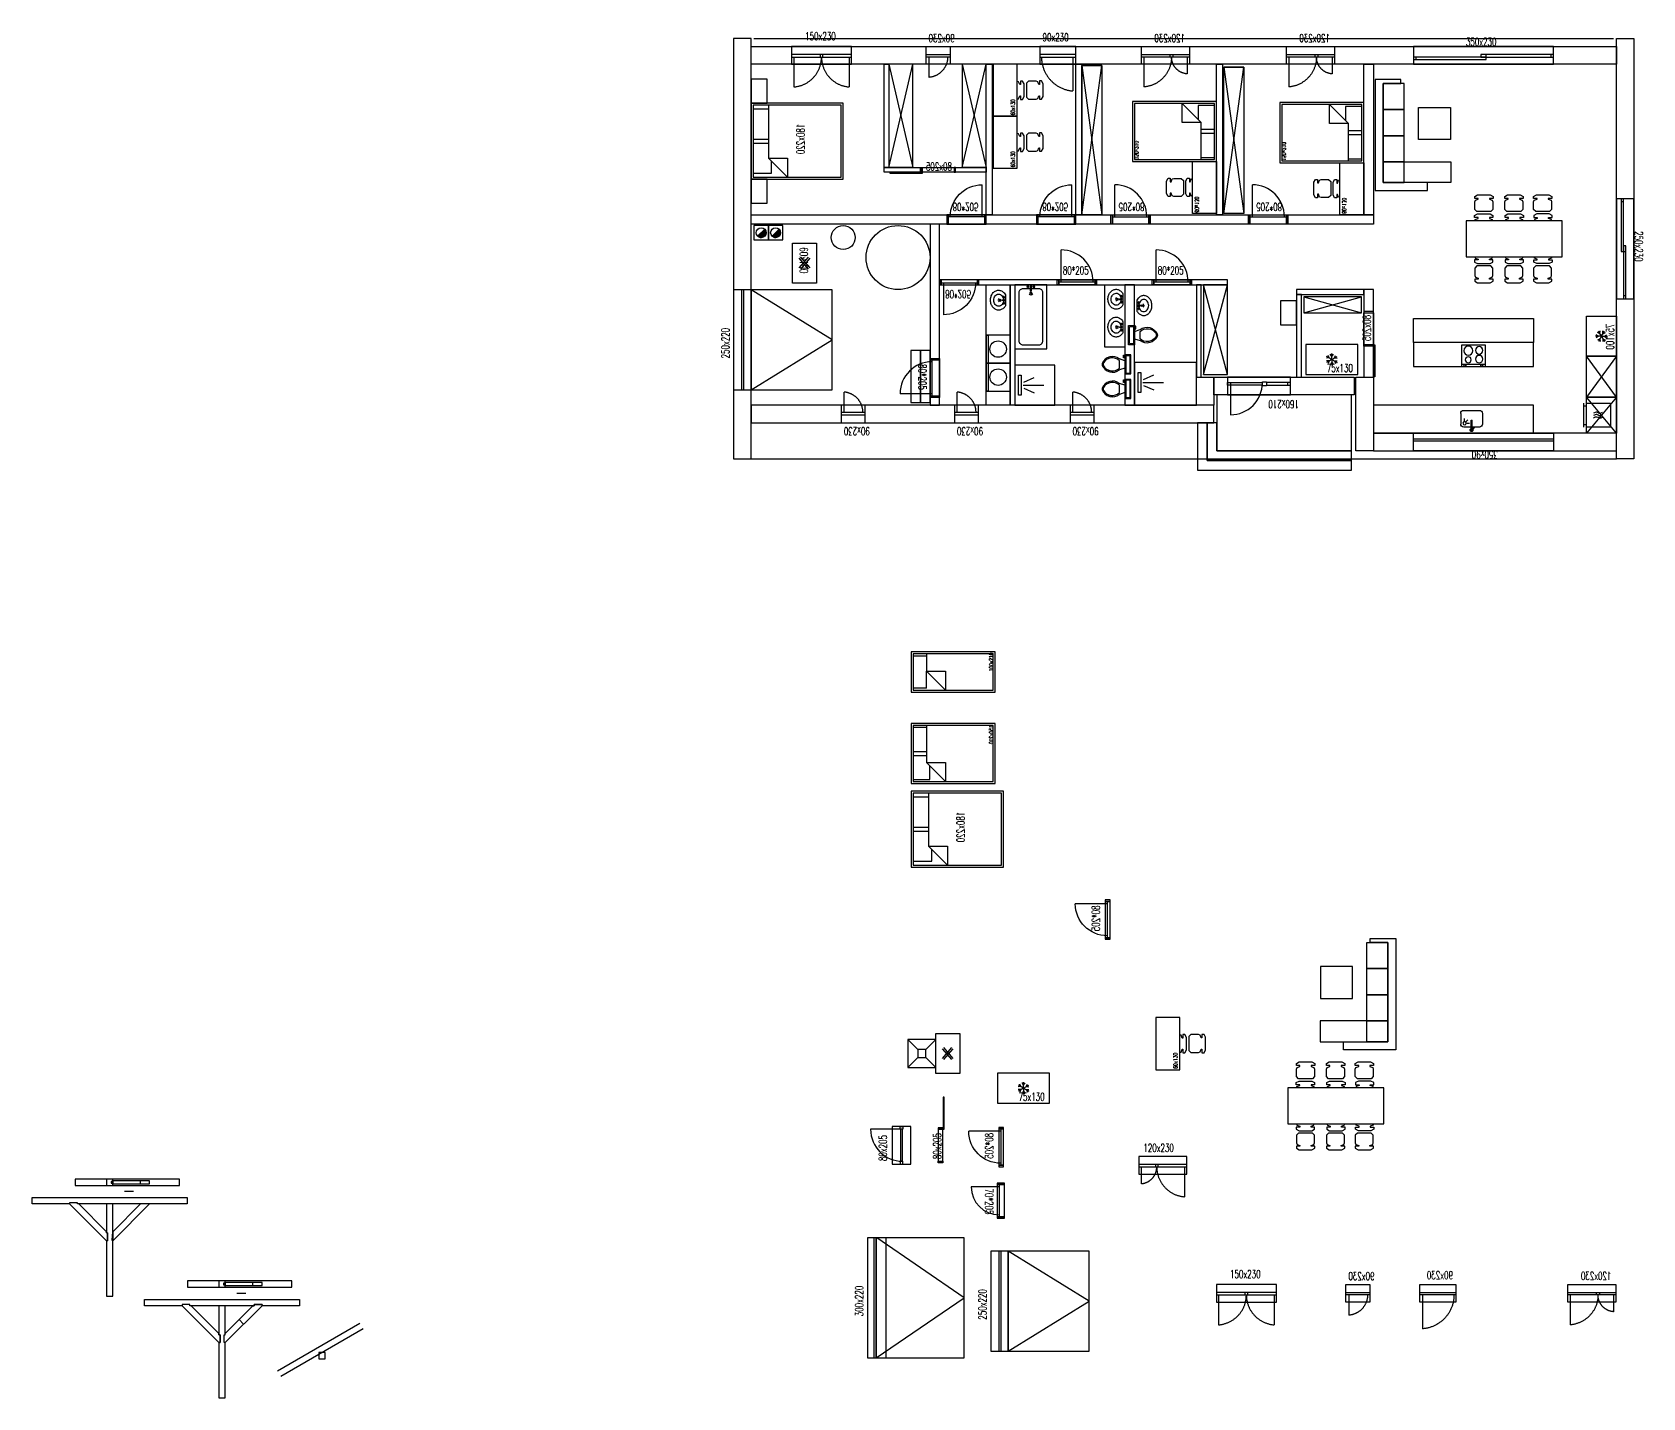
# Model space of a CAD drawing. Header units: millimetres. Extents: x -24587 to 37983, y -70862 to 338.
# Drawn here: x 7664 to 11689, y -53264 to -49851 of the extents above; entities that cross this region are included whole.
import ezdxf
from ezdxf.enums import TextEntityAlignment as Align

# ---------------------------------------------------------------- set-up
doc = ezdxf.new("R2010")
doc.units = ezdxf.units.MM
doc.header["$LTSCALE"] = 50
doc.linetypes.add('DASHED2', pattern=[9.525, 6.35, -3.175])
doc.layers.add('__NIEDRUK__', color=54, linetype='Continuous', plot=False)
for name, color, linetype in [('A-DRZWI_OKNA', 13, 'Continuous'), ('A-DZIALOWE', 111, 'Continuous'), ('A-SCHODY', 140, 'Continuous'), ('A-URZADZENIA', 93, 'Continuous'), ('K-LINIA', 254, 'Continuous'), ('K-POMOCNICZE', 9, 'DASHED2'), ('K-SCIANY', 2, 'Continuous'), ('K-UWAGI', 1, 'Continuous')]:
    doc.layers.add(name, color=color, linetype=linetype)
doc.styles.add('WYM1', font='romanszb.shx', dxfattribs={"width": 0.6})

# ---------------------------------------------------------------- blocks, each defined once
blk = doc.blocks.new('A$C1d14eeb8')
for points in [[(150, -47), (150, 0), (-150, 0), (-150, -47)], [(150, -22), (150, -16), (-150, -16), (-150, -22)]]:
    blk.add_lwpolyline(points, close=True)
at = {"layer": 'K-POMOCNICZE', "color": 0}
blk.add_lwpolyline([(150, -242), (150, -22), (-150, -22), (-150, -242)], close=True, dxfattribs=at)
blk.add_lwpolyline([(-150, -22), (0, -242), (150, -23.5)], dxfattribs=at)
at = {"layer": '__NIEDRUK__', "style": 'WYM1', "width": 0.65}
blk.add_text('300x220', height=20, dxfattribs=at).set_placement((-46.3, 10.5))
blk = doc.blocks.new('A$Ce56ac208')
for points in [[(-7, 125), (-51, 125), (-51, -125), (-7, -125)], [(-25, 125), (-31, 125), (-31, -125), (-25, -125)]]:
    blk.add_lwpolyline(points, close=True)
at = {"layer": 'K-POMOCNICZE'}
blk.add_lwpolyline([(195, 125), (-7, 125), (-7, -125), (195, -125)], close=True, dxfattribs=at)
blk.add_lwpolyline([(-7, -125), (195, 0), (-7, 125)], dxfattribs=at)
at = {"layer": '__NIEDRUK__', "style": 'WYM1', "width": 0.65}
blk.add_text('250x220', height=20, rotation=90, dxfattribs=at).set_placement((-61.5, -46.3))
blk = doc.blocks.new('A$C0643d9d9')
for points in [[(0, -47), (0, 47), (-47, 47), (-47, -47)], [(-27, 40), (-27, 47), (-20, 47), (-20, 40)], [(-21, -40), (-21, 40), (-26, 40), (-26, -40)], [(-27, -40), (-27, -47), (-20, -47), (-20, -40)]]:
    blk.add_lwpolyline(points, close=True)
blk.add_lwpolyline([(-21, 40), (-101, 40)])
blk.add_arc((-21, 40), 80, 180, 270)
at = {"layer": '__NIEDRUK__', "style": 'WYM1', "width": 0.65}
blk.add_text('80x205', height=20, rotation=90, dxfattribs=at).set_placement((-60.1, -39.5))
blk = doc.blocks.new('A$C49607DB3')
for points in [[(0, 50), (0, -50), (-60, -50), (-60, 50)], [(0, -35), (70, -35), (70, 35), (0, 35)], [(25, -10), (45, -10), (45, 10), (25, 10)]]:
    blk.add_lwpolyline(points, close=True)
for points in [[(-20.1, 15), (-43.4, -11.9)], [(-43.4, 11.9), (-20.1, -15)], [(-39.9, 15), (-16.6, -11.9)], [(-16.6, 11.9), (-39.9, -15)], [(0, 35), (25, 10)], [(70, 35), (45, 10)], [(25, -10), (0, -35)], [(45, -10), (70, -35)]]:
    blk.add_lwpolyline(points)
blk = doc.blocks.new('A$C745F1547')
for points in [[(-83.5, 3), (-87, 3), (-87, 15), (-83.5, 15)], [(-83.5, 3), (-3.5, 3), (-3.5, 15), (-83.5, 15)], [(-3.5, 3), (0, 3), (0, 15), (-3.5, 15)], [(-3.5, 0), (76.5, 0), (76.5, 2), (-3.5, 2)]]:
    blk.add_lwpolyline(points, close=True)
blk.add_lwpolyline([(-3.5, 2), (-3.5, 3)])
at = {"layer": '__NIEDRUK__', "style": 'WYM1', "width": 0.65}
blk.add_text('80x205', height=20, dxfattribs=at).set_placement((-78.2, 7.2))
blk = doc.blocks.new('A$C4638c8a3')
blk.add_lwpolyline([(-65, -37.5), (65, -37.5), (65, 37.5), (-65, 37.5)], close=True)
for points in [[(-6.5, 3.8), (-13.3, 3.3)], [(0, 0), (-13, 7.5)], [(0, 0), (-13, -7.5)], [(-6.5, 3.8), (-9.5, 9.9)], [(0, 7.5), (-3.8, 13.2)], [(0, 0), (0, 15)], [(0, 7.5), (3.8, 13.2)], [(0, 0), (13, 7.5)], [(0, 0), (0, -15)], [(0, 0), (13, -7.5)], [(6.5, 3.8), (9.5, 9.9)], [(6.5, 3.8), (13.3, 3.3)], [(-6.5, -3.8), (-13.3, -3.3)], [(-6.5, -3.8), (-9.5, -9.9)], [(0, -7.5), (-3.8, -13.2)], [(0, -7.5), (3.8, -13.2)], [(6.5, -3.8), (13.3, -3.3)], [(6.5, -3.8), (9.5, -9.9)]]:
    blk.add_lwpolyline(points)
at = {"layer": '__NIEDRUK__', "style": 'WYM1', "width": 0.65}
blk.add_text('75x130', height=20, dxfattribs=at).set_placement((-12.6, -31.6))
blk = doc.blocks.new('A$C5F21378C')
for points in [[(-12, 49), (0, 49), (0, 45.5), (-12, 45.5), (-12, 49)], [(-5, 45.5), (-5, 39.5)], [(-5, 39.5), (75, 39.5)], [(-5, 39.5), (-5, -40.5)], [(-12, -45.5), (0, -45.5), (0, -49), (-12, -49), (-12, -45.5)], [(-5, -40.5), (-5, -45.5)]]:
    blk.add_lwpolyline(points)
blk.add_lwpolyline([(-12, 45.5), (0, 45.5), (0, -45.5), (-12, -45.5)], close=True)
blk.add_arc((-5, 39.5), 80, 270, 0)
at = {"layer": '__NIEDRUK__', "style": 'WYM1', "width": 0.65}
blk.add_text('80*205', height=20, rotation=270, dxfattribs=at).set_placement((23.8, 3), align=Align.MIDDLE_CENTER)
blk = doc.blocks.new('A$Ce69b6698')
for points in [[(0, 44), (-18, 44), (-18, 40.5), (0, 40.5), (0, 44)], [(-13, 40.5), (-13, 34.5)], [(-13, 34.5), (-83, 34.5)], [(-13, 34.5), (-13, -35.5)], [(-13, -35.5), (-13, -40.5)], [(0, -40.5), (-18, -40.5), (-18, -44), (0, -44), (0, -40.5)]]:
    blk.add_lwpolyline(points)
blk.add_lwpolyline([(0, 40.5), (-18, 40.5), (-18, -40.5), (0, -40.5)], close=True)
blk.add_arc((-13, 34.5), 70, 180, 270)
at = {"layer": '__NIEDRUK__', "style": 'WYM1', "width": 0.65}
blk.add_text('70*205', height=20, rotation=270, dxfattribs=at).set_placement((-37.8, -2), align=Align.MIDDLE_CENTER)
blk = doc.blocks.new('A$Cd44fd2cc')
for points in [[(60, -44), (60, 0), (-60, 0), (-60, -44)], [(60, -26), (60, -20), (-60, -20), (-60, -26)], [(-18.5, -26), (-11.5, -26), (-11.5, -20), (-18.5, -20)]]:
    blk.add_lwpolyline(points, close=True)
for points in [[(-54, -26), (-54, -68.1)], [(54.4, -26), (54.4, -100.8)]]:
    blk.add_lwpolyline(points)
at = {"layer": 'K-POMOCNICZE', "color": 0}
for centre, radius, start, end in [((-57.2, -26), 42.2, 274.2712, 0), ((60, -26), 75, 180, 265.7288)]:
    blk.add_arc(centre, radius, start, end, dxfattribs=at)
at = {"layer": '__NIEDRUK__', "style": 'WYM1', "width": 0.65}
blk.add_text('120x230', height=20, dxfattribs=at).set_placement((-48.6, 11.5))
blk = doc.blocks.new('A$C5dd60a33')
for points in [[(123.8, 99.6), (123.8, 109.6), (188, 109.6), (188, -168.1), (57.4, -168.1), (57.4, -148.1), (168, -148.1), (168, 99.6)], [(115.9, 99.6), (168, 99.6), (168, 34.4), (115.9, 34.4)], [(0, -40), (80, -40), (80, 40), (0, 40)], [(115.9, 34.4), (168, 34.4), (168, -30.8), (115.9, -30.8)], [(115.9, -30.8), (168, -30.8), (168, -96), (115.9, -96)], [(115.9, -96), (-1.1, -96), (-1.1, -148.1), (115.9, -148.1)], [(115.9, -96), (168, -96), (168, -148.1), (115.9, -148.1)]]:
    blk.add_lwpolyline(points, close=True)
blk = doc.blocks.new('A$C74652386')
blk.add_lwpolyline([(120, 45), (-120, 45), (-120, -45), (120, -45)], close=True)
for points in [[(-98.4, 45), (-97.2, 48.4), (-90.2, 51), (-90.2, 52.9), (-99, 52.9), (-99, 58.1), (-91.8, 62.1), (-60.4, 62.1), (-53.2, 58.1), (-53.2, 52.9), (-62, 52.9), (-62, 51), (-55, 48.4), (-53.9, 45)], [(-22.2, 45), (-21.1, 48.4), (-14.1, 51), (-14.1, 52.9), (-22.9, 52.9), (-22.9, 58.1), (-15.7, 62.1), (15.7, 62.1), (22.9, 58.1), (22.9, 52.9), (14.1, 52.9), (14.1, 51), (21.1, 48.4), (22.2, 45)], [(94.1, 45), (93, 48.4), (86, 51), (86, 52.9), (94.8, 52.9), (94.8, 58.1), (87.6, 62.1), (56.2, 62.1), (49, 58.1), (49, 52.9), (57.8, 52.9), (57.8, 51), (50.8, 48.4), (49.7, 45)], [(-98.4, -45), (-97.2, -48.4), (-90.2, -51), (-90.2, -52.9), (-99, -52.9), (-99, -58.1), (-91.8, -62.1), (-60.4, -62.1), (-53.2, -58.1), (-53.2, -52.9), (-62, -52.9), (-62, -51), (-55, -48.4), (-53.9, -45)], [(-22.2, -45), (-21.1, -48.4), (-14.1, -51), (-14.1, -52.9), (-22.9, -52.9), (-22.9, -58.1), (-15.7, -62.1), (15.7, -62.1), (22.9, -58.1), (22.9, -52.9), (14.1, -52.9), (14.1, -51), (21.1, -48.4), (22.2, -45)], [(94.1, -45), (93, -48.4), (86, -51), (86, -52.9), (94.8, -52.9), (94.8, -58.1), (87.6, -62.1), (56.2, -62.1), (49, -58.1), (49, -52.9), (57.8, -52.9), (57.8, -51), (50.8, -48.4), (49.7, -45)]]:
    blk.add_lwpolyline(points)
at = {"layer": '__NIEDRUK__'}
for points in [[(-93.1, 67.9), (-98.3, 73.1), (-98.3, 92), (-96.9, 96.1), (-89.9, 98.7), (-89.9, 100.6), (-98.7, 100.6), (-98.7, 105.8), (-91.5, 109.8), (-60.1, 109.8), (-52.9, 105.8), (-52.9, 100.6), (-61.7, 100.6), (-61.7, 98.7), (-54.7, 96.1), (-53.3, 92), (-53.3, 73.1), (-58.5, 67.9)], [(-18.1, 67.9), (-23.3, 73.1), (-23.3, 92), (-21.9, 96.1), (-14.9, 98.7), (-14.9, 100.6), (-23.7, 100.6), (-23.7, 105.8), (-16.5, 109.8), (14.9, 109.8), (22.1, 105.8), (22.1, 100.6), (13.3, 100.6), (13.3, 98.7), (20.3, 96.1), (21.7, 92), (21.7, 73.1), (16.5, 67.9)], [(53.8, 67.9), (48.6, 73.1), (48.6, 92), (50, 96.1), (57, 98.7), (57, 100.6), (48.2, 100.6), (48.2, 105.8), (55.4, 109.8), (86.8, 109.8), (94, 105.8), (94, 100.6), (85.2, 100.6), (85.2, 98.7), (92.2, 96.1), (93.6, 92), (93.6, 73.1), (88.4, 67.9)], [(-93.1, -67.9), (-98.3, -73.1), (-98.3, -92), (-96.9, -96.1), (-89.9, -98.7), (-89.9, -100.6), (-98.7, -100.6), (-98.7, -105.8), (-91.5, -109.8), (-60.1, -109.8), (-52.9, -105.8), (-52.9, -100.6), (-61.7, -100.6), (-61.7, -98.7), (-54.7, -96.1), (-53.3, -92), (-53.3, -73.1), (-58.5, -67.9)], [(-18.1, -67.9), (-23.3, -73.1), (-23.3, -92), (-21.9, -96.1), (-14.9, -98.7), (-14.9, -100.6), (-23.7, -100.6), (-23.7, -105.8), (-16.5, -109.8), (14.9, -109.8), (22.1, -105.8), (22.1, -100.6), (13.3, -100.6), (13.3, -98.7), (20.3, -96.1), (21.7, -92), (21.7, -73.1), (16.5, -67.9)], [(53.8, -67.9), (48.6, -73.1), (48.6, -92), (50, -96.1), (57, -98.7), (57, -100.6), (48.2, -100.6), (48.2, -105.8), (55.4, -109.8), (86.8, -109.8), (94, -105.8), (94, -100.6), (85.2, -100.6), (85.2, -98.7), (92.2, -96.1), (93.6, -92), (93.6, -73.1), (88.4, -67.9)]]:
    blk.add_lwpolyline(points, close=True, dxfattribs=at)
blk = doc.blocks.new('A$C1a1736f1')
blk.add_lwpolyline([(-65, 60), (-65, 0), (65, 0), (65, 60)], close=True)
blk.add_lwpolyline([(-22.2, 0), (-21.1, -3.4), (-14.1, -6), (-14.1, -7.9), (-22.9, -7.9), (-22.9, -13.1), (-15.7, -17.1), (15.7, -17.1), (22.9, -13.1), (22.9, -7.9), (14.1, -7.9), (14.1, -6), (21.1, -3.4), (22.2, 0)])
at = {"layer": '__NIEDRUK__'}
blk.add_lwpolyline([(-17, -22.9), (-22.2, -28.1), (-22.2, -47), (-20.8, -51.1), (-13.8, -53.7), (-13.8, -55.6), (-22.6, -55.6), (-22.6, -60.8), (-15.4, -64.8), (16, -64.8), (23.2, -60.8), (23.2, -55.6), (14.4, -55.6), (14.4, -53.7), (21.4, -51.1), (22.8, -47), (22.8, -28.1), (17.6, -22.9)], close=True, dxfattribs=at)
at = {"layer": '__NIEDRUK__', "style": 'WYM1', "width": 0.65}
blk.add_text('60x130', height=10, dxfattribs=at).set_placement((-62.6, 5.9))
blk = doc.blocks.new('A$C7abae351')
for points in [[(45, -44), (45, 0), (-45, 0), (-45, -44)], [(45, -26), (45, -20), (-45, -20), (-45, -26)]]:
    blk.add_lwpolyline(points, close=True)
blk.add_lwpolyline([(38.1, -26), (38.1, -110.8)])
at = {"layer": 'K-POMOCNICZE', "color": 0}
blk.add_arc((44.4, -26), 85, 180, 265.7288, dxfattribs=at)
at = {"layer": '__NIEDRUK__', "style": 'WYM1', "width": 0.65}
blk.add_text('90x230', height=20, dxfattribs=at).set_placement((-38, 13.3))
blk = doc.blocks.new('A$Cb58954d6')
for points in [[(75, -44), (75, 0), (-75, 0), (-75, -44)], [(75, -26), (75, -20), (-75, -20), (-75, -26)], [(-3.5, -26), (3.5, -26), (3.5, -20), (-3.5, -20)]]:
    blk.add_lwpolyline(points, close=True)
for points in [[(-69.4, -26), (-69.4, -100.8)], [(69.4, -26), (69.4, -100.8)]]:
    blk.add_lwpolyline(points)
at = {"layer": 'K-POMOCNICZE', "color": 0}
for centre, start, end in [((-75, -26), 274.2712, 0), ((75, -26), 180, 265.7288)]:
    blk.add_arc(centre, 75, start, end, dxfattribs=at)
at = {"layer": '__NIEDRUK__', "style": 'WYM1', "width": 0.65}
blk.add_text('150x230', height=20, dxfattribs=at).set_placement((-40.8, 16))
blk = doc.blocks.new('A$C1940da60')
for points in [[(-30, 44), (-30, 0), (30, 0), (30, 44)], [(-30, 26), (-30, 20), (30, 20), (30, 26)]]:
    blk.add_lwpolyline(points, close=True)
blk.add_lwpolyline([(-23.1, 26), (-23.1, 76.8)])
at = {"layer": 'K-POMOCNICZE', "color": 0}
blk.add_arc((-26.9, 26), 50.9, 0, 85.7288, dxfattribs=at)
at = {"layer": '__NIEDRUK__', "style": 'WYM1', "width": 0.65}
blk.add_text('90x230', height=20, rotation=180, dxfattribs=at).set_placement((41.4, -11.2))
blk = doc.blocks.new('A$C52a0309c')
for points in [[(-51.5, 133.3), (138.5, 133.3), (138.5, -96.7), (-51.5, -96.7)], [(-46.5, 128.3), (133.5, 128.3), (133.5, -91.7), (-46.5, -91.7)]]:
    blk.add_lwpolyline(points, close=True)
for points in [[(-36.5, 90), (-36.5, 128.3), (123.5, 128.3), (123.5, 82.4), (93.6, 82.4)], [(38.5, 128.3), (38.5, 90)], [(48.5, 128.3), (48.5, 90)], [(-46.5, 90), (86, 90)], [(86, 90), (133.5, 42.5)], [(86, 90), (86, 42.5), (133.5, 42.5)]]:
    blk.add_lwpolyline(points)
at = {"layer": '__NIEDRUK__', "style": 'WYM1', "width": 0.65}
blk.add_text('180x220', height=20, dxfattribs=at).set_placement((0, 0))
blk = doc.blocks.new('A$C6fdcd3d1')
for points in [[(-5, 205), (145, 205), (145, -5), (-5, -5)], [(0, 200), (140, 200), (140, 0), (0, 0)]]:
    blk.add_lwpolyline(points, close=True)
for points in [[(0, 166.6), (92.5, 166.6)], [(5, 166.6), (5, 200)], [(65, 200), (65, 166.6)], [(75, 200), (75, 166.6)], [(92.5, 166.6), (140, 119.1)], [(92.5, 166.6), (92.5, 119.1), (140, 119.1)], [(135, 200), (135, 159), (100.1, 159)]]:
    blk.add_lwpolyline(points)
at = {"layer": '__NIEDRUK__', "style": 'WYM1', "width": 0.65}
blk.add_text('150x210', height=10, dxfattribs=at).set_placement((0, 0))
blk = doc.blocks.new('A$Cab3195fa')
for points in [[(-105, 50), (-105, -50), (105, -50), (105, 50)], [(-100, 45), (-100, -45), (100, -45), (100, 45)]]:
    blk.add_lwpolyline(points, close=True)
for points in [[(-66.6, 45), (-66.6, 2.5)], [(-66.6, 40), (-100, 40)], [(-66.6, 2.5), (-19.1, -45)], [(-66.6, 2.5), (-19.1, 2.5), (-19.1, -45)], [(-66.6, -40), (-66.6, 2.5)], [(-66.6, -40), (-100, -40)]]:
    blk.add_lwpolyline(points)
at = {"layer": '__NIEDRUK__', "style": 'WYM1', "width": 0.65}
blk.add_text('100x210', height=10, rotation=90, dxfattribs=at).set_placement((100, 1.7))
blk = doc.blocks.new('A$C0BFB608B')
h = blk.add_hatch()
h.set_pattern_fill('ANSI31', color=256, scale=8)
h.set_pattern_definition([(315, (77083.3279, 191572.2395), (0.707106781, 0.707106781), [])])
h.paths.add_polyline_path([(8.8, 8.8, 0.198912), (0, 12.4, 0.668179), (-8.8, -8.8)])
blk.add_lwpolyline([(18, 18), (-18, 18), (-18, -18), (18, -18)], close=True)
blk.add_lwpolyline([(8.8, 8.8), (-8.8, -8.8)])
blk.add_circle((0, 0), 12.4)
blk = doc.blocks.new('A$C89cbe237')
blk.add_lwpolyline([(-30, 0), (-30, 100), (30, 100), (30, 0)], close=True)
for points in [[(-13.4, 38.1), (9.9, 65)], [(9.9, 35), (-13.4, 61.9)], [(13.4, 38.1), (-9.9, 65)], [(-9.9, 35), (13.4, 61.9)]]:
    blk.add_lwpolyline(points)
at = {"layer": '__NIEDRUK__', "style": 'WYM1', "width": 0.65}
blk.add_text('60x100', height=20, rotation=90, dxfattribs=at).set_placement((11.1, 10.7))
blk = doc.blocks.new('A$C2EB34582')
for p, q in [((-5.9, 0.9), (-7.5, 0.9)), ((0, -13.7), (0, 13.7)), ((-7.5, -1.1), (-5.9, -1.1))]:
    blk.add_line(p, q)
at = {"linetype": 'Continuous'}
blk.add_lwpolyline([(0, 13.7, 0.037903), (-2.1, 16.9, 0.104469), (-8.7, 22.5, 0.117634), (-16.2, 24.6, 0.117634), (-23.9, 23, 0.104469), (-30.9, 17.8, 0.090016), (-35.5, 10.1, 0.08192), (-37.4, 0.4, 0.08192), (-36.1, -9.4, 0.090016), (-32, -17.4, 0.104469), (-25.4, -23.1, 0.117634), (-17.8, -25.1, 0.117634), (-10.2, -23.6, 0.104469), (-3.2, -18.3, 0.056259), (0, -13.7, 0.056259)], format="xyb", dxfattribs=at)
blk.add_lwpolyline([(-16.9, 14.8, 0.118283), (-21.4, 13.8, 0.104607), (-25.6, 10.5, 0.089718), (-28.3, 5.8, 0.081436), (-29.3, -0.1, 0.081436), (-28.4, -6, 0.089718), (-25.8, -10.8, 0.104607), (-21.8, -14.2, 0.118283), (-17.2, -15.3, 0.118283), (-12.6, -14.3, 0.104607), (-8.5, -11, 0.089718), (-5.8, -6.3, 0.081436), (-4.8, -0.4, 0.081436), (-5.7, 5.5, 0.089718), (-8.2, 10.3, 0.104607), (-12.3, 13.7, 0.118283)], format="xyb", close=True, dxfattribs=at)
for points in [[(-15.2, 2), (-17.4, 4.1)], [(-2.1, 7.9), (-6.1, 7.9)], [(-2.1, 6.7), (-6.1, 6.7)], [(-4.7, 5.3), (-4.7, 9.3)], [(-3.5, 5.3), (-3.5, 9.3)], [(-16.1, -0.1), (-19.1, -0.1)], [(-15.2, -2.2), (-17.4, -4.4)], [(-2.1, -6.9), (-6.1, -6.9)], [(-2.1, -8.2), (-6.1, -8.2)], [(-4.7, -5.5), (-4.7, -9.5)], [(-3.5, -5.5), (-3.5, -9.5)]]:
    blk.add_lwpolyline(points)
blk.add_circle((-13.1, -0.1), 2.08)
for centre, radius, start, end in [((-7.5, -0.1), 1.02, 90, 270), ((-6.1, 7.3), 0.622, 90, 270), ((-4.1, -0.1), 2.03, 210.3431, 149.7554), ((-4.1, 9.3), 0.622, 0, 180), ((-4.1, 5.3), 0.622, 180, 0), ((-2.1, 7.3), 0.622, 270, 90), ((-6.1, -7.5), 0.622, 90, 270), ((-4.1, -5.5), 0.622, 0, 180), ((-4.1, -9.5), 0.622, 180, 0), ((-2.1, -7.5), 0.622, 270, 90)]:
    blk.add_arc(centre, radius, start, end)
blk = doc.blocks.new('KIBEL')
blk.add_lwpolyline([(-0.035, 0.241), (-0.2, 0.241), (-0.2, -0.284), (-0.035, -0.284)], close=True)
for points in [[(-0.15, 0.216, 0.5), (-0.175, 0.191)], [(-0.06, 0.191, 0.5), (-0.085, 0.216)], [(0.115, -0.171, 0.501321), (0.586, -0.047, 0.132891), (0.586, 0.005, 0.501321), (0.115, 0.129)], [(0.115, -0.121, 0.480081), (0.553, -0.062, 0.215004), (0.553, 0.02, 0.480081), (0.115, 0.079)], [(-0.175, -0.234, 0.5), (-0.15, -0.259)], [(-0.085, -0.259, 0.5), (-0.06, -0.234)]]:
    blk.add_lwpolyline(points, format="xyb")
for points in [[(-0.175, 0.191), (-0.175, -0.234)], [(-0.085, 0.216), (-0.15, 0.216)], [(-0.06, -0.234), (-0.06, 0.191)], [(-0.035, 0.079), (0.115, 0.129)], [(0.115, 0.079), (0.115, -0.121)], [(-0.15, -0.259), (-0.085, -0.259)], [(-0.035, -0.121), (0.115, -0.171)], [(-0.035, -0.196), (0.002, -0.196), (0.002, -0.271), (-0.023, -0.271), (-0.023, -0.221), (-0.035, -0.221)]]:
    blk.add_lwpolyline(points)
blk = doc.blocks.new('A$C4A951D93')
for points in [[(0, 11.8), (0, 63.4)], [(0, 11.8), (0, 63.4)], [(-7.6, 13.9), (-18.9, 39.2)], [(-7.6, 13.9), (-18.9, 39.2)], [(7.6, 13.9), (18.9, 39.2)], [(7.6, 13.9), (18.9, 39.2)]]:
    blk.add_lwpolyline(points)
blk.add_lwpolyline([(-25, 0), (-25, 6.8), (25, 6.8), (25, 0)], close=True)
blk.add_lwpolyline([(-25, 0), (-25, 6.8), (25, 6.8), (25, 0)], close=True)
blk = doc.blocks.new('A$C1A2A3CAA')
for p, q in [((-19.8, 1), (-10.6, 1)), ((-10.6, -1), (-19.8, -1))]:
    blk.add_line(p, q)
blk.add_lwpolyline([(-26.7, -40), (133.3, -40), (133.3, 40), (-26.7, 40)], close=True)
for points in [[(-23.6, 8), (-19.6, 8)], [(-23.6, 6.8), (-19.6, 6.8)], [(-22.3, 5.4), (-22.3, 9.4)], [(-21, 5.4), (-21, 9.4)], [(-3.9, 2.1), (-1.8, 4.2)], [(-3, 0), (0, 0)], [(-23.6, -6.8), (-19.6, -6.8)], [(-23.6, -8), (-19.6, -8)], [(-22.3, -5.4), (-22.3, -9.4)], [(-21, -5.4), (-21, -9.4)], [(-3.9, -2.1), (-1.8, -4.2)]]:
    blk.add_lwpolyline(points)
blk.add_lwpolyline([(-6.7, -30), (113.3, -30, 0.414214), (123.3, -20), (123.3, 20, 0.414214), (113.3, 30), (-6.7, 30, 0.414214), (-16.7, 20), (-16.7, -20, 0.414214)], format="xyb", close=True)
blk.add_circle((-6, 0), 2.08)
for centre, radius, start, end in [((-23.6, 7.4), 0.622, 90, 270), ((-21.6, 0), 2.03, 30.2446, 329.6569), ((-21.6, 9.4), 0.622, 0, 180), ((-21.6, 5.4), 0.622, 180, 0), ((-19.6, 7.4), 0.622, 270, 90), ((-10.6, 0), 1.02, 270, 90), ((-23.6, -7.4), 0.622, 90, 270), ((-21.6, -5.4), 0.622, 0, 180), ((-21.6, -9.4), 0.622, 180, 0), ((-19.6, -7.4), 0.622, 270, 90)]:
    blk.add_arc(centre, radius, start, end)
blk = doc.blocks.new('A$C72086EB1')
for points in [[(-35, -30), (35, -30), (35, 30), (-35, 30)], [(-35, 30), (35, 30), (35, 24.9), (-35, 24.9)]]:
    blk.add_lwpolyline(points, close=True)
blk.add_circle((0, 0), 20.6)
blk = doc.blocks.new('A$C25964711')
for p, q in [((-26.4, -27.7), (-26.4, 32.3)), ((-26.4, 32.3), (26.4, 32.3)), ((-21.2, -27.7), (-21.2, 32.3)), ((26.4, 32.3), (26.4, -27.7)), ((26.4, -27.7), (-26.4, -27.7))]:
    blk.add_line(p, q)
for centre, radius in [((-23.8, 25.2), 1.03), ((-23.8, 20.7), 1.03), ((-8.1, 16.4), 9.31), ((12.8, -10.7), 11.4), ((13.7, 16.4), 9.31), ((-23.8, -16.8), 1.03), ((-23.8, -21.4), 1.03), ((-9.9, -10.9), 7.5)]:
    blk.add_circle(centre, radius)
blk = doc.blocks.new('A$C53473D46')
for p, q in [((-16.7, 17.8), (-16.7, -21.4)), ((-9.1, 25.4), (17.6, 25.4)), ((25.2, -21.4), (25.2, 17.8)), ((-9.1, -29), (17.6, -29)), ((31.5, -0.6), (8.8, -0.6)), ((29.7, -3), (8.8, -3)), ((24.6, -3), (24.7, -3.1)), ((27.8, -4.8), (25.5, -6.8)), ((28.9, -6.1), (26.6, -8.1))]:
    blk.add_line(p, q)
for points in [[(9.4, 15.6), (3.4, 15.6)], [(11.2, 11.4), (6.9, 7.1)], [(15.4, 9.6), (15.4, 3.6)]]:
    blk.add_lwpolyline(points)
for centre, radius in [((15.4, 15.6), 4.15), ((32.7, -1.8), 1.69)]:
    blk.add_circle(centre, radius)
for centre, radius, start, end in [((-9.1, 17.8), 7.6, 90, 180), ((17.6, 17.8), 7.6, 0, 90), ((32.7, -1.8), 3.66, 234.9577, 157.1846), ((-9.1, -21.4), 7.6, 180, 270), ((8.8, -1.8), 1.22, 90, 270), ((17.6, -21.4), 7.6, 270, 0), ((25.4, -8), 1.19, 85.5654, 354.4167), ((16.6, 8.9), 17.7, 309.328, 325.2778), ((39.8, -18.6), 16.5, 114.3253, 131.3057)]:
    blk.add_arc(centre, radius, start, end)
blk = doc.blocks.new('A$C782A77E5')
for points in [[(-38.9, -6), (-38.9, 74)], [(-48.5, -25), (-48.5, -1), (-45, -1), (-45, -25), (-48.5, -25)], [(-45, -6), (-38.9, -6)], [(-38.9, -6), (41.1, -6)], [(41.1, -6), (46.1, -6)], [(46.1, -25), (46.1, -1), (49.6, -1), (49.6, -25), (46.1, -25)]]:
    blk.add_lwpolyline(points)
blk.add_lwpolyline([(-45, -25), (-45, -1), (46.1, -1), (46.1, -25)], close=True)
blk.add_arc((-38.9, -6), 80, 0, 90)
at = {"layer": '__NIEDRUK__', "style": 'WYM1', "width": 0.65}
blk.add_text('80*205', height=20, rotation=180, dxfattribs=at).set_placement((35.3, 28.3))
blk = doc.blocks.new('A$C1d103691')
for points in [[(175, 18), (175, 62), (-175, 62), (-175, 18)], [(175, 36), (175, 42), (-7, 42), (-7, 36)], [(-7, 36), (7, 36), (7, 42), (-7, 42)], [(168, 36), (175, 36), (175, 42), (168, 42)], [(7, 30), (7, 36), (-175, 36), (-175, 30)], [(-175, 30), (-168, 30), (-168, 36), (-175, 36)]]:
    blk.add_lwpolyline(points, close=True)
at = {"layer": '__NIEDRUK__', "style": 'WYM1', "width": 0.65}
blk.add_text('350x230', height=20, dxfattribs=at).set_placement((-44, 64))
blk = doc.blocks.new('A$Ce199b41d')
for points in [[(125, -29), (125, 15), (-125, 15), (-125, -29)], [(7, -17), (7, -11), (-125, -11), (-125, -17)], [(-125, -17), (-118, -17), (-118, -11), (-125, -11)], [(125, -11), (125, -5), (-7, -5), (-7, -11)], [(-7, -11), (7, -11), (7, -5), (-7, -5)], [(118, -11), (125, -11), (125, -5), (118, -5)]]:
    blk.add_lwpolyline(points, close=True)
at = {"layer": '__NIEDRUK__', "style": 'WYM1', "width": 0.65}
blk.add_text('250x230', height=20, dxfattribs=at).set_placement((-44, 17))
blk = doc.blocks.new('A$C041a845d')
for points in [[(-175, -32), (-175, 12), (175, 12), (175, -32)], [(-175, -18), (-175, -12), (175, -12), (175, -18)]]:
    blk.add_lwpolyline(points, close=True)
at = {"layer": '__NIEDRUK__', "style": 'WYM1', "width": 0.65}
blk.add_text('350x90', height=20, dxfattribs=at).set_placement((-35.8, 11.5))
blk = doc.blocks.new('A$Cb8201b00')
for points in [[(33, 40), (33, 120), (31, 120), (31, 40)], [(30, 40), (30, 43.5), (6, 43.5), (6, 40)], [(30, -40), (30, 40), (6, 40), (6, -40)], [(30, -40), (30, -43.5), (6, -43.5), (6, -40)]]:
    blk.add_lwpolyline(points, close=True)
blk.add_lwpolyline([(31, 40), (30, 40)])
at = {"layer": '__NIEDRUK__', "style": 'WYM1', "width": 0.65}
blk.add_text('80x205', height=20, rotation=90, dxfattribs=at).set_placement((23.2, -34.7))
blk = doc.blocks.new('A$Ce392d3d1')
blk.add_lwpolyline([(71.5, -26), (71.5, 54)])
for points in [[(-78.5, -40), (78.5, -40), (78.5, 4), (-78.5, 4)], [(-18.5, -20), (-78.5, -20), (-78.5, -27), (-18.5, -27)], [(-71.5, -20), (-78.5, -20), (-78.5, -27), (-71.5, -27)], [(-18.5, -18.5), (-8.5, -18.5), (-8.5, -28.5), (-18.5, -28.5)], [(-8.5, -26), (71.5, -26), (71.5, -21), (-8.5, -21)], [(71.5, -20), (78.5, -20), (78.5, -27), (71.5, -27)]]:
    blk.add_lwpolyline(points, close=True)
blk.add_arc((71.5, -26), 80, 90, 180)
at = {"layer": '__NIEDRUK__', "style": 'WYM1', "width": 0.65}
blk.add_text('160x210', height=20, dxfattribs=at).set_placement((-99.7, 17.5))
blk = doc.blocks.new('A$C8867e2f9')
blk.add_lwpolyline([(0, -50), (0, 50), (-75, 50), (-75, -50)], close=True)
for points in [[(-37.5, 0), (-52.5, 0)], [(-45, 0), (-50.7, 3.8)], [(-45, 0), (-50.7, -3.8)], [(-41.3, 6.5), (-47.4, 9.5)], [(-37.5, 0), (-45, 13)], [(-37.5, 0), (-45, -13)], [(-41.3, 6.5), (-40.8, 13.3)], [(-37.5, 0), (-30, 13)], [(-37.5, 0), (-30, -13)], [(-37.5, 0), (-22.5, 0)], [(-33.7, 6.5), (-34.2, 13.3)], [(-33.7, 6.5), (-27.6, 9.5)], [(-30, 0), (-24.3, 3.8)], [(-30, 0), (-24.3, -3.8)], [(-41.3, -6.5), (-47.4, -9.5)], [(-41.3, -6.5), (-40.8, -13.3)], [(-33.7, -6.5), (-34.2, -13.3)], [(-33.7, -6.5), (-27.6, -9.5)]]:
    blk.add_lwpolyline(points)
at = {"layer": '__NIEDRUK__', "style": 'WYM1', "width": 0.65}
blk.add_text('75x100', height=20, rotation=90, dxfattribs=at).set_placement((-5.9, -31.9))
blk = doc.blocks.new('A$Cddee518b')
for p, q in [((-30, 0), (-30, -60)), ((30, 0), (-30, 0)), ((30, -60), (30, 0))]:
    blk.add_line(p, q)
for points in [[(-30, -60), (30, -60)], [(-30, -66.2), (30, -66.2)], [(-23.6, -66.2), (-23.6, -60)], [(23.6, -66.2), (23.6, -60)]]:
    blk.add_lwpolyline(points)
for points in [[(-5.5, -20.2), (-7.6, -27.8), (-4.6, -34), (-7.1, -41.8)], [(0.5, -20.2), (-1.6, -27.8), (1.4, -34), (-1.1, -41.8)], [(6.5, -20.2), (4.4, -27.8), (7.4, -34), (4.9, -41.8)]]:
    blk.add_spline(points, degree=3)

msp = doc.modelspace()

# ---------------------------------------------------------------- linework, layer by layer
at = {"layer": 'A-DZIALOWE'}
for points in [[(9792.7, -49931.349), (9804.7, -49931.349), (9804.7, -50189.349), (9792.7, -50189.349)], [(10047.7, -49931.349), (10062.7, -49931.349), (10062.7, -50307.349), (10047.7, -50307.349)], [(10271.773, -49931.349), (10286.773, -49931.349), (10286.773, -50307.349), (10271.773, -50307.349)], [(10623.527, -49931.349), (10638.527, -49931.349), (10638.527, -50307.349), (10623.527, -50307.349)], [(9792.7, -50201.349), (9792.7, -50189.349), (9884.2, -50189.349), (9884.2, -50201.349)], [(9971.2, -50201.349), (9971.2, -50189.349), (10047.7, -50189.349), (10047.7, -50201.349)], [(10651.2, -50482.349), (10651.2, -50470.349), (9931.7, -50470.349), (9931.7, -50482.349)], [(10119.7, -50783.349), (10107.7, -50783.349), (10107.7, -50482.349), (10119.7, -50482.349)], [(10394.7, -50783.349), (10418.7, -50783.349), (10418.7, -50482.349), (10394.7, -50482.349)], [(10573.2, -50713.349), (10585.2, -50713.349), (10585.2, -50482.349), (10573.2, -50482.349)], [(10991.7, -50506.349), (10991.7, -50494.349), (10823.7, -50494.349), (10823.7, -50506.349)], [(10823.7, -50713.349), (10835.7, -50713.349), (10835.7, -50506.349), (10823.7, -50506.349)]]:
    msp.add_lwpolyline(points, close=True, dxfattribs=at)
at = {"layer": 'A-SCHODY'}
for points in [[(9859.7, -50776.349), (9883.7, -50776.349), (9883.7, -50646.349), (9859.7, -50646.349)], [(9883.7, -50776.349), (9907.7, -50776.349), (9907.7, -50646.349), (9883.7, -50646.349)], [(10624.2, -50897.349), (10960.7, -50897.349), (10960.7, -50757.349), (10624.2, -50757.349)], [(10600.2, -50827.349), (10576.2, -50827.349), (10576.2, -50945.349), (10960.7, -50945.349), (10960.7, -50921.349), (10600.2, -50921.349)], [(10624.2, -50827.349), (10600.2, -50827.349), (10600.2, -50921.349), (10960.7, -50921.349), (10960.7, -50897.349), (10624.2, -50897.349)]]:
    msp.add_lwpolyline(points, close=True, dxfattribs=at)
at = {"layer": 'A-URZADZENIA'}
for points in [[(9804.7, -49931.349), (9864.7, -50189.349), (9804.7, -50189.349), (9864.7, -49931.349), (9804.7, -49931.349), (9804.7, -50189.349), (9864.7, -50189.349), (9864.7, -49931.349)], [(9987.7, -49931.349), (10047.7, -50189.349), (9987.7, -50189.349), (10047.7, -49931.349), (9987.7, -49931.349), (9987.7, -50189.349), (10047.7, -50189.349), (10047.7, -49931.349)], [(10286.773, -50307.349), (10336.773, -49934.349), (10286.773, -49934.349), (10336.773, -50307.349), (10286.773, -50307.349), (10286.773, -49934.349), (10336.773, -49934.349), (10336.773, -50307.349)], [(10641.527, -50304.349), (10691.527, -49938.349), (10641.527, -49938.349), (10691.527, -50304.349), (10641.527, -50304.349), (10641.527, -49938.349), (10691.527, -49938.349), (10691.527, -50304.349)], [(10651.2, -50706.349), (10591.2, -50482.349), (10591.2, -50706.349), (10651.2, -50482.349), (10591.2, -50482.349), (10591.2, -50706.349), (10651.2, -50706.349), (10651.2, -50482.349)], [(10841.7, -50552.349), (10985.7, -50512.349), (10841.7, -50512.349), (10985.7, -50552.349), (10985.7, -50512.349), (10841.7, -50512.349), (10841.7, -50552.349), (10985.7, -50552.349)], [(11622.7, -50763.349), (11547.7, -50661.231), (11622.7, -50661.231), (11547.7, -50763.349), (11547.7, -50661.231), (11622.7, -50661.231), (11622.7, -50763.349), (11547.7, -50763.349)], [(11622.7, -50853.349), (11547.7, -50763.349), (11622.7, -50763.349), (11547.7, -50853.349), (11547.7, -50763.349), (11622.7, -50763.349), (11622.7, -50853.349), (11547.7, -50853.349)]]:
    msp.add_lwpolyline(points, dxfattribs=at)
for points in [[(9460.7, -50028.349), (9500.7, -50028.349), (9500.7, -49968.349), (9460.7, -49968.349)], [(9460.7, -50278.349), (9500.7, -50278.349), (9500.7, -50218.349), (9460.7, -50218.349)], [(10107.7, -50482.349), (10107.7, -50783.349), (10047.7, -50783.349), (10047.7, -50482.349)], [(10394.7, -50482.349), (10394.7, -50638.481), (10344.7, -50638.481), (10344.7, -50482.349)], [(10783.7, -50582.932), (10823.7, -50582.932), (10823.7, -50522.932), (10783.7, -50522.932)], [(11115.7, -50626.349), (11115.7, -50566.349), (11415.7, -50566.349), (11415.7, -50626.349)], [(11115.7, -50626.349), (11115.7, -50686.349), (11415.7, -50686.349), (11415.7, -50626.349)], [(10219.7, -50683.349), (10119.7, -50683.349), (10119.7, -50783.349), (10219.7, -50783.349)], [(10573.2, -50676.349), (10418.7, -50676.349), (10418.7, -50783.349), (10573.2, -50783.349)], [(11415.7, -50853.349), (11415.7, -50783.349), (11015.7, -50783.349), (11015.7, -50853.349)]]:
    msp.add_lwpolyline(points, close=True, dxfattribs=at)
for centre, radius in [((9690.7, -50364.349), 30), ((9827.7, -50414.349), 80)]:
    msp.add_circle(centre, radius, dxfattribs=at)
at = {"layer": 'K-LINIA', "linetype": 'DASHED2', "ltscale": 0.25}
for p, q in [((7934.956, -52729.147), (7934.956, -52721.147)), ((8215.831, -52983.41), (8215.831, -52975.41))]:
    msp.add_line(p, q, dxfattribs=at)
at = {"layer": 'K-LINIA'}
for points in [[(9467.7, -49867.349), (11615.7, -49867.349)], [(9460.7, -50917.349), (11622.7, -50917.349)]]:
    msp.add_lwpolyline(points, dxfattribs=at)
at = {"layer": 'K-LINIA', "linetype": 'DASHED2', "ltscale": 0.25}
for points in [[(7861.659, -52727.147), (7865.659, -52727.147), (7865.659, -52723.147), (7861.659, -52723.147)], [(8142.535, -52981.41), (8146.535, -52981.41), (8146.535, -52977.41), (8142.535, -52977.41)]]:
    msp.add_lwpolyline(points, close=True, dxfattribs=at)
at = {"layer": 'K-POMOCNICZE'}
for points in [[(7894.434, -52747.655), (7917.395, -52747.655)], [(8175.309, -53001.917), (8198.271, -53001.917)]]:
    msp.add_lwpolyline(points, dxfattribs=at)
at = {"layer": 'K-SCIANY'}
for points in [[(9460.7, -50917.349), (9460.7, -49867.349), (9416.7, -49867.349), (9416.7, -50917.349)], [(11622.7, -49931.349), (9460.7, -49931.349), (9460.7, -49887.349), (11622.7, -49887.349)], [(11622.7, -50917.349), (11622.7, -49867.349), (11666.7, -49867.349), (11666.7, -50917.349)], [(10991.7, -49931.349), (11015.7, -49931.349), (11015.7, -50307.349), (10991.7, -50307.349)], [(11015.7, -50307.349), (11015.7, -50331.349), (9460.7, -50331.349), (9460.7, -50307.349)], [(9907.7, -50783.349), (9931.7, -50783.349), (9931.7, -50331.349), (9907.7, -50331.349)], [(10991.7, -50713.349), (11015.7, -50713.349), (11015.7, -50494.349), (10991.7, -50494.349)], [(10573.2, -50783.349), (10573.2, -50713.349), (10617.2, -50713.349), (10617.2, -50783.349)], [(10967.7, -50757.349), (10617.2, -50757.349), (10617.2, -50713.349), (10967.7, -50713.349)], [(10971.7, -50897.349), (10971.7, -50713.349), (11015.7, -50713.349), (11015.7, -50897.349)], [(9460.7, -50827.349), (10617.2, -50827.349), (10617.2, -50783.349), (9460.7, -50783.349)], [(11015.7, -50897.349), (11622.7, -50897.349), (11622.7, -50853.349), (11015.7, -50853.349)], [(7771.308, -52733.147), (8032.317, -52733.147), (8032.317, -52717.147), (7771.308, -52717.147)], [(7849.659, -52733.147), (7865.659, -52733.147), (7865.659, -52717.147), (7849.659, -52717.147)], [(7865.659, -52729.147), (7957.583, -52729.147), (7957.583, -52721.147), (7865.659, -52721.147)], [(8051.168, -52763.335), (8051.168, -52779.335), (7957.583, -52779.335), (7937.956, -52779.335), (7777.363, -52779.335), (7777.363, -52776.335), (7757.735, -52776.335), (7757.735, -52779.335), (7664.15, -52779.335), (7664.15, -52763.335)], [(7849.659, -52871.259), (7852.659, -52871.259), (7852.659, -52851.632), (7849.659, -52851.632), (7849.659, -52848.632), (7780.363, -52779.335), (7777.363, -52779.335), (7777.363, -52776.335), (7757.735, -52776.335), (7757.735, -52779.335)], [(8052.183, -52987.41), (8313.193, -52987.41), (8313.193, -52971.41), (8052.183, -52971.41)], [(8130.535, -52987.41), (8146.535, -52987.41), (8146.535, -52971.41), (8130.535, -52971.41)], [(8146.535, -52983.41), (8238.458, -52983.41), (8238.458, -52975.41), (8146.535, -52975.41)], [(8332.044, -53017.598), (8332.044, -53033.598), (8238.458, -53033.598), (8238.458, -53030.598), (8218.831, -53030.598), (8218.831, -53033.598), (8058.238, -53033.598), (8058.238, -53030.598), (8038.611, -53030.598), (8038.611, -53033.598), (7945.026, -53033.598), (7945.026, -53017.598)], [(8130.535, -53125.522), (8133.535, -53125.522), (8133.535, -53105.894), (8130.535, -53105.894), (8130.535, -53102.894), (8061.238, -53033.598), (8058.238, -53033.598), (8058.238, -53030.598), (8038.611, -53030.598), (8038.611, -53033.598)], [(8146.535, -53125.522), (8143.535, -53125.522), (8143.535, -53105.894), (8146.535, -53105.894), (8146.535, -53102.894), (8215.831, -53033.598), (8218.831, -53033.598), (8218.831, -53030.598), (8238.458, -53030.598), (8238.458, -53033.598)], [(8380.144, -53166.377), (8396.144, -53166.377), (8396.144, -53150.377), (8380.144, -53150.377)]]:
    msp.add_lwpolyline(points, close=True, dxfattribs=at)
at = {"layer": 'K-SCIANY', "lineweight": -2}
for points in [[(7849.659, -53009.353), (7865.659, -53009.353), (7865.659, -52871.259), (7865.659, -52871.259), (7865.659, -52851.632), (7865.659, -52851.632), (7865.659, -52779.335), (7849.659, -52779.335), (7849.659, -52851.632), (7852.659, -52851.632), (7852.659, -52871.259), (7849.659, -52871.259)], [(8130.535, -53263.616), (8146.535, -53263.616), (8146.535, -53125.522), (8143.535, -53125.522), (8143.535, -53105.894), (8146.535, -53105.894), (8146.535, -53033.598), (8130.535, -53033.598), (8130.535, -53105.894), (8133.535, -53105.894), (8133.535, -53125.522), (8130.535, -53125.522)]]:
    msp.add_lwpolyline(points, close=True, dxfattribs=at)
at = {"layer": 'K-SCIANY'}
for points in [[(8277.067, -53196.032), (8483.221, -53077.009)], [(8285.067, -53209.888), (8491.221, -53090.865)]]:
    msp.add_lwpolyline(points, dxfattribs=at)
at = {"layer": 'K-UWAGI'}
msp.add_lwpolyline([(7865.659, -52848.632), (7865.659, -52871.259), (7957.583, -52779.335), (7934.956, -52779.335)], close=True, dxfattribs=at)
for points in [[(7865.659, -52871.259), (7863.538, -52869.138), (7865.659, -52848.632)], [(8181.183, -53068.246), (8192.497, -53079.56)]]:
    msp.add_lwpolyline(points, dxfattribs=at)

# ---------------------------------------------------------------- block references
at = {"layer": 'A-DRZWI_OKNA'}
for name, p in [('A$Cb58954d6', (9636.412, -49887.349)), ('A$Cb58954d6', (9636.412, -49887.349)), ('A$C7abae351', (10226.773, -49887.349)), ('A$C1d103691', (11290.7, -49949.349)), ('A$C782A77E5', (10408.234, -50306.349)), ('A$C782A77E5', (10751.988, -50306.349)), ('A$Ce56ac208', (9467.7, -50620.223)), ('A$C1940da60', (9715.89, -50827.349)), ('A$C1940da60', (9998.63, -50827.349)), ('A$C1940da60', (10287.568, -50827.349)), ('A$C0643d9d9', (9860.039, -52632.71)), ('A$Cd44fd2cc', (10489.232, -52660.566)), ('A$Ce69b6698', (10093.494, -52771.019)), ('A$Ce56ac208', (10110.175, -53022.142)), ('A$Cb58954d6', (10698.051, -52980.523))]:
    msp.add_blockref(name, p, dxfattribs=at)
at = {"layer": 'A-DRZWI_OKNA', "xscale": -1}
for name, p, rotation in [('A$C1940da60', (9927.7, -49887.349), 180), ('A$C745F1547', (9884.2, -50204.349), 359.9999999999995), ('A$C5F21378C', (9980.725, -50482.349), 89.99999999992806), ('A$Cb8201b00', (10985.7, -50592.598), 180), ('A$C1940da60', (10976.924, -52980.523), 180)]:
    msp.add_blockref(name, p, dxfattribs=dict(at, rotation=rotation))
for name, p in [('A$Cd44fd2cc', (10496.092, -49887.349)), ('A$Cd44fd2cc', (10858.265, -49887.349)), ('A$C782A77E5', (9999.239, -50306.349)), ('A$C782A77E5', (10223.312, -50306.349)), ('A$C5F21378C', (10345.602, -52068.681)), ('A$C5F21378C', (10079.494, -52637.207)), ('A$C7abae351', (11176.281, -52980.523)), ('A$Cd44fd2cc', (11561.731, -52980.523))]:
    msp.add_blockref(name, p, dxfattribs=at)
at = {"layer": 'A-DRZWI_OKNA'}
for name, p, rotation in [('A$Ce199b41d', (11651.7, -50392.349), 270.0000000000002), ('A$C5F21378C', (10274.725, -50470.349), 90.00000000000018), ('A$C5F21378C', (10512.016, -50470.349), 90.00000000000018), ('A$C782A77E5', (9906.7, -50715.913), 90.00000000000018), ('A$Ce392d3d1', (10729.7, -50753.349), 180.0000000000001), ('A$C041a845d', (11290.7, -50885.349), 180.0000000000001), ('A$C745F1547', (9942.695, -52589.21), 90.00000000000011), ('A$C1d14eeb8', (9751.099, -53013.689), 90.00000000000011)]:
    msp.add_blockref(name, p, dxfattribs=dict(at, rotation=rotation))
at = {"layer": 'A-URZADZENIA'}
for name, p, rotation in [('A$C1a1736f1', (10125.7, -49996.349), 90.00000000000001), ('A$C1a1736f1', (10125.7, -50126.349), 90.00000000000001), ('A$C0BFB608B', (9485.7, -50352.349), 180.0000000000001), ('A$C0BFB608B', (9521.7, -50352.349), 180.0000000000001), ('A$C89cbe237', (9593.591, -50378.112), 180.0000000000003), ('A$C1A2A3CAA', (10159.7, -50509.078), 270.0000000000767), ('A$C2EB34582', (10424.7, -50534.595), 180.0000000000001), ('A$C72086EB1', (10077.7, -50643.109), 90.00000000000018), ('A$C72086EB1', (10077.7, -50713.109), 90.00000000000018), ('A$C4A951D93', (10128.364, -50733.349), 270.0000000000003), ('A$C4A951D93', (10427.364, -50726.349), 270.0000000000003), ('A$C1a1736f1', (10531.541, -52378.757), 90), ('A$C49607DB3', (9922.209, -52403.517), 180.0000000000001)]:
    msp.add_blockref(name, p, dxfattribs=dict(at, rotation=rotation))
at = {"layer": 'A-URZADZENIA', "xscale": -1}
msp.add_blockref('A$C5dd60a33', (11208.226, -50079.123), dxfattribs=at)
for name, p, rotation in [('A$C6fdcd3d1', (10418.527, -50169.349), 270), ('A$C52a0309c', (9594.048, -50079.833), 90.00000000000017), ('A$C6fdcd3d1', (10786.7, -50172.349), 270), ('A$C1a1736f1', (10563.527, -50239.349), 270), ('A$C1a1736f1', (10931.7, -50242.349), 270), ('A$C2EB34582', (10096.083, -50521.216), 180), ('A$C2EB34582', (10389.7, -50518.877), 180), ('A$C2EB34582', (10389.7, -50588.511), 180), ('A$C8867e2f9', (11622.7, -50611.231), 180), ('A$C25964711', (11263.372, -50659.961), 270.0000000000002), ('A$Cddee518b', (11607.7, -50808.349), 270.0000000000001), ('A$C53473D46', (11258.992, -50812.916), 90.00000000000017), ('A$C6fdcd3d1', (10065.784, -51583.609), 90), ('A$C52a0309c', (9994.132, -51799.225), 90.00000000000017)]:
    msp.add_blockref(name, p, dxfattribs=dict(at, rotation=rotation))
at = {"layer": 'A-URZADZENIA'}
for name, p in [('A$C74652386', (11367.347, -50367.527)), ('A$C4638c8a3', (10911.7, -50668.849)), ('A$Cab3195fa', (9965.784, -51450.044)), ('A$C5dd60a33', (10883.519, -52225.676)), ('A$C74652386', (10921.741, -52534.198)), ('A$C4638c8a3', (10141.44, -52489.811))]:
    msp.add_blockref(name, p, dxfattribs=at)
at = {"layer": 'A-URZADZENIA', "yscale": 91.22225963672268, "zscale": 91.22225963672268}
for p, xscale, rotation in [((10421.934, -50610.168), -91.22225963672268, 180), ((10391.466, -50683.274), 91.22225963672268, 179.9999999999533), ((10391.466, -50744.739), 91.22225963672268, 179.9999999999533)]:
    msp.add_blockref('KIBEL', p, dxfattribs=dict(at, xscale=xscale, rotation=rotation))

doc.saveas('drawing.dxf')
